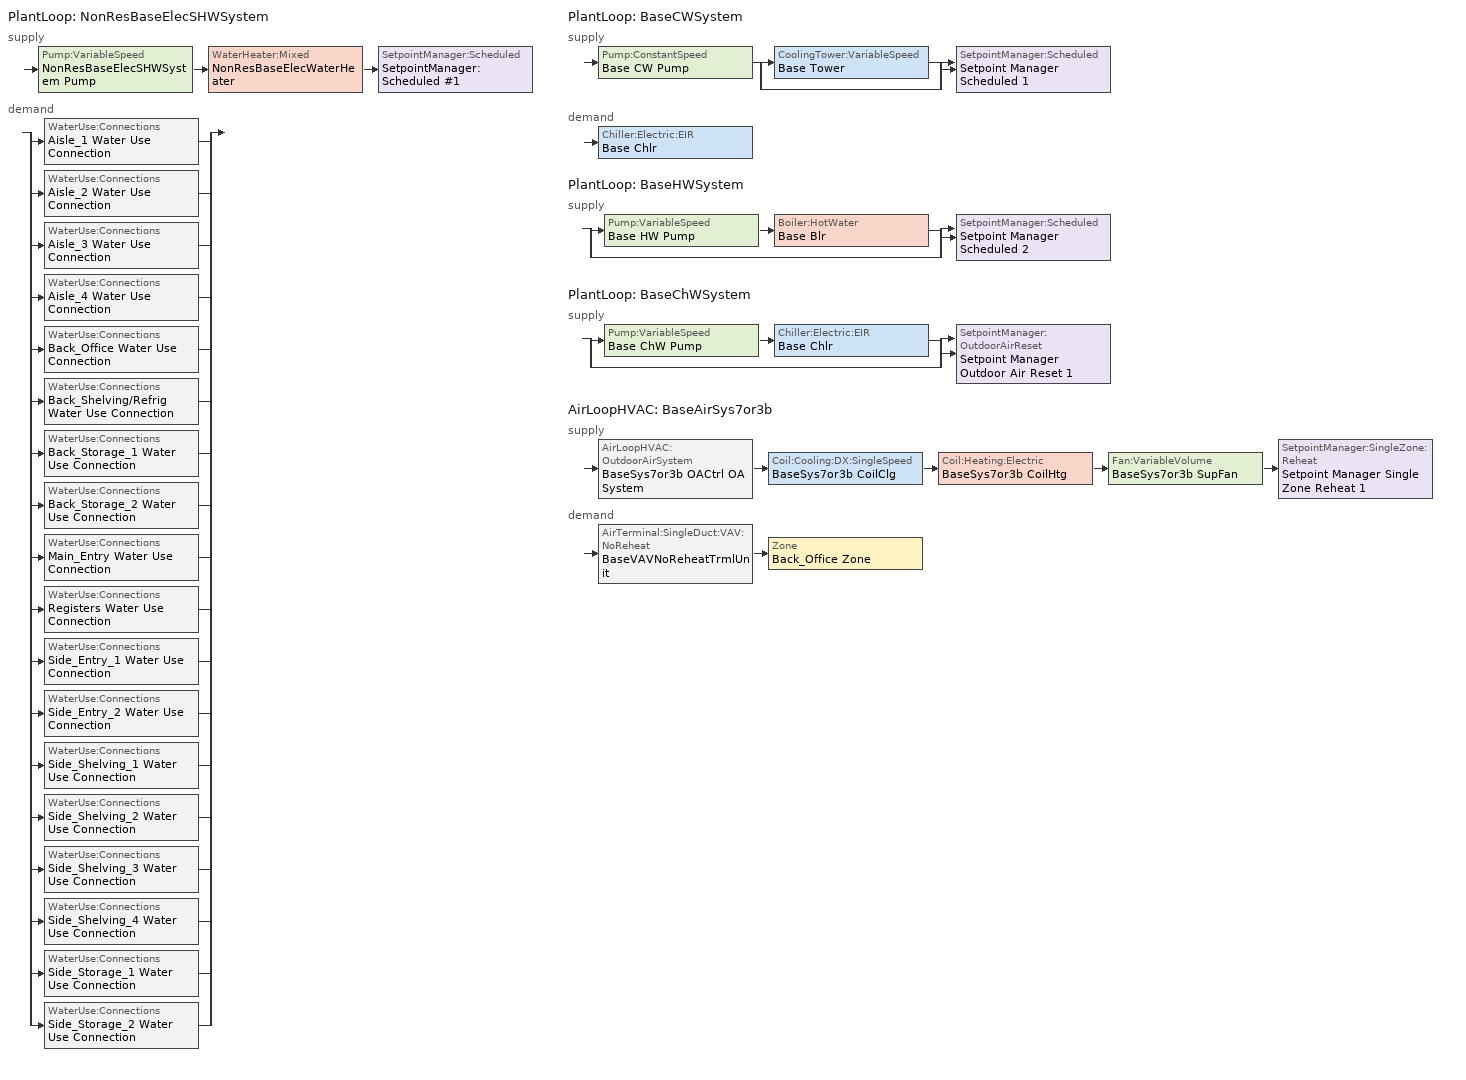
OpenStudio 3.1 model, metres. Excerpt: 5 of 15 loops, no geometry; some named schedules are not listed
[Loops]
PlantLoop 'NonResBaseElecSHWSystem'
 supply: Pump:VariableSpeed 'NonResBaseElecSHWSystem Pump' > WaterHeater:Mixed 'NonResBaseElecWaterHeater' > SetpointManager:Scheduled 'SetpointManager:Scheduled #1'
 demand: split
  | WaterUse:Connections 'Aisle_1 Water Use Connection'
  | WaterUse:Connections 'Aisle_2 Water Use Connection'
  | WaterUse:Connections 'Aisle_3 Water Use Connection'
  | WaterUse:Connections 'Aisle_4 Water Use Connection'
  | WaterUse:Connections 'Back_Office Water Use Connection'
  | WaterUse:Connections 'Back_Shelving/Refrig Water Use Connection'
  | WaterUse:Connections 'Back_Storage_1 Water Use Connection'
  | WaterUse:Connections 'Back_Storage_2 Water Use Connection'
  | WaterUse:Connections 'Main_Entry Water Use Connection'
  | WaterUse:Connections 'Registers Water Use Connection'
  | WaterUse:Connections 'Side_Entry_1 Water Use Connection'
  | WaterUse:Connections 'Side_Entry_2 Water Use Connection'
  | WaterUse:Connections 'Side_Shelving_1 Water Use Connection'
  | WaterUse:Connections 'Side_Shelving_2 Water Use Connection'
  | WaterUse:Connections 'Side_Shelving_3 Water Use Connection'
  | WaterUse:Connections 'Side_Shelving_4 Water Use Connection'
  | WaterUse:Connections 'Side_Storage_1 Water Use Connection'
  | WaterUse:Connections 'Side_Storage_2 Water Use Connection'
PlantLoop 'BaseCWSystem'
 supply: Pump:ConstantSpeed 'Base CW Pump' > split
  | CoolingTower:VariableSpeed 'Base Tower'
  | bypass
  join > SetpointManager:Scheduled 'Setpoint Manager Scheduled 1'
 demand: Chiller:Electric:EIR 'Base Chlr'
PlantLoop 'BaseHWSystem'
 supply: split
  | Pump:VariableSpeed 'Base HW Pump' > Boiler:HotWater 'Base Blr'
  | bypass
  join > SetpointManager:Scheduled 'Setpoint Manager Scheduled 2'
PlantLoop 'BaseChWSystem'
 supply: split
  | Pump:VariableSpeed 'Base ChW Pump' > Chiller:Electric:EIR 'Base Chlr'
  | bypass
  join > SetpointManager:OutdoorAirReset 'Setpoint Manager Outdoor Air Reset 1'
AirLoopHVAC 'BaseAirSys7or3b'
 supply: AirLoopHVAC:OutdoorAirSystem 'BaseSys7or3b OACtrl OA System' > Coil:Cooling:DX:SingleSpeed 'BaseSys7or3b CoilClg' > Coil:Heating:Electric 'BaseSys7or3b CoilHtg' > Fan:VariableVolume 'BaseSys7or3b SupFan' > SetpointManager:SingleZone:Reheat 'Setpoint Manager Single Zone Reheat 1'
 demand: AirTerminal:SingleDuct:VAV:NoReheat 'BaseVAVNoReheatTrmlUnit' > Zone 'Back_Office Zone'
[Sizing:Zone]
Back_Office Zone: Zone Cooling Design Supply Air Temperature Input Method=TemperatureDifference; Zone Cooling Design Supply Air Temperature {C}=14; Zone Cooling Design Supply Air Temperature Difference {deltaC}=11.1111; Zone Heating Design Supply Air Temperature Input Method=TemperatureDifference; Zone Heating Design Supply Air Temperature {C}=40; Zone Heating Design Supply Air Temperature Difference {deltaC}=13.8889; Zone Cooling Design Supply Air Humidity Ratio {kg-H2O/kg-air}=0.0085; Zone Heating Design Supply Air Humidity Ratio {kg-H2O/kg-air}=0.008; Zone Heating Sizing Factor=1; Zone Cooling Sizing Factor=1; Cooling Design Air Flow Method=DesignDay; Cooling Minimum Air Flow per Zone Floor Area {m3/s-m2}=0; Cooling Minimum Air Flow {m3/s}=0; Cooling Minimum Air Flow Fraction=0; Heating Design Air Flow Method=DesignDayWithLimit; Heating Maximum Air Flow per Zone Floor Area {m3/s-m2}=0; Heating Maximum Air Flow {m3/s}=0; Heating Maximum Air Flow Fraction=0.5; Account for Dedicated Outdoor Air System=No; Dedicated Outdoor Air System Control Strategy=NeutralSupplyAir; Dedicated Outdoor Air Low Setpoint Temperature for Design {C}=autosize; Dedicated Outdoor Air High Setpoint Temperature for Design {C}=autosize
[Zone equipment]
Back_Office Zone: BaseVAVNoReheatTrmlUnit
[PlantLoop] Glycol Concentration=0; Plant Loop Volume {m3}=Autocalculate; Load Distribution Scheme=Optimal
Name | Fluid Type
NonResBaseElecSHWSystem; BaseCWSystem; BaseChWSystem
BaseHWSystem | Water
[Sizing:Plant] Sizing Option=NonCoincident; Zone Timesteps in Averaging Window=1; Coincident Sizing Factor Mode=None
Name | Loop Type | Design Loop Exit Temperature {C} | Loop Design Temperature Difference {deltaC}
NonResBaseElecSHWSystem | Heating | 57.2222 | 44.4444
BaseCWSystem | Condenser | 27.8333 | 5.55556
BaseHWSystem | Heating | 71.1111 | 22.2222
BaseChWSystem | Cooling | 6.66667 | 11.1111
[WaterHeater:Mixed]
NonResBaseElecWaterHeater: Tank Volume {m3}=0.481175; Setpoint Temperature Schedule=NonResBaseElecWaterHeater Setpoint Temp; Deadband Temperature Difference {deltaC}=2; Maximum Temperature Limit {C}=82.22; Heater Control Type=Cycle; Heater Maximum Capacity {W}=37049.2; Heater Fuel Type=Electricity; Heater Thermal Efficiency=1; Off Cycle Parasitic Fuel Consumption Rate {W}=0; Off Cycle Parasitic Heat Fraction to Tank=0.8; On Cycle Parasitic Fuel Consumption Rate {W}=0; Ambient Temperature Indicator=Schedule; Ambient Temperature Schedule=NonResBaseElecWaterHeater Ambient Temperature; Off Cycle Loss Coefficient to Ambient Temperature {W/K}=2.83454; On Cycle Loss Coefficient to Ambient Temperature {W/K}=6; Use Side Effectiveness=1; Source Side Effectiveness=1; Use Side Design Flow Rate {m3/s}=autosize; Source Side Design Flow Rate {m3/s}=autosize; Indirect Water Heating Recovery Time {hr}=1.5; Source Side Flow Control Mode=IndirectHeatPrimarySetpoint
[Pump:VariableSpeed] Rated Pump Head {Pa}=0; Pump Control Type=Intermittent; Skin Loss Radiative Fraction=0.5; Design Power Sizing Method=PowerPerFlowPerPressure; Design Electric Power per Unit Flow Rate {W/(m3/s)}=348701.1; Design Shaft Power per Unit Flow Rate per Unit Head {W-s/m3-Pa}=1.28205; Design Minimum Flow Rate Fraction=0
Name | Motor Efficiency | Coefficient 1 of the Part Load Performance Curve | Coefficient 2 of the Part Load Performance Curve | Coefficient 3 of the Part Load Performance Curve | Coefficient 4 of the Part Load Performance Curve
NonResBaseElecSHWSystem Pump
Base HW Pump; Base ChW Pump | 1 | 0.0273 | -0.1317 | 0.6642 | 0.4445
[SetpointManager:Scheduled] Control Variable=Temperature
Name | Schedule | Setpoint Node or NodeList
SetpointManager:Scheduled #1 | NonResBaseElecSHWSystem Supply Temp Schedule | NonResBaseElecSHWSystem Supply Mixer Outlet Node
Setpoint Manager Scheduled 1 | BaseCWSystem Supply Temp Schedule | BaseCWSystem Supply Mixer Outlet Node
Setpoint Manager Scheduled 2 | BaseHWSystem Supply Temp Schedule | BaseHWSystem Supply Mixer Outlet Node
[WaterUse:Connections] Drain Water Heat Exchanger Type=None; Drain Water Heat Exchanger Destination=Plant
Name | Water Use Equipment Name 1
Aisle_1 Water Use Connection | Aisle_1 Water Use Equipment
Aisle_2 Water Use Connection | Aisle_2 Water Use Equipment
Aisle_3 Water Use Connection | Aisle_3 Water Use Equipment
Aisle_4 Water Use Connection | Aisle_4 Water Use Equipment
Back_Office Water Use Connection | Back_Office Water Use Equipment
Back_Shelving/Refrig Water Use Connection | Back_Shelving/Refrig Water Use Equipment
Back_Storage_1 Water Use Connection | Back_Storage_1 Water Use Equipment
Back_Storage_2 Water Use Connection | Back_Storage_2 Water Use Equipment
Main_Entry Water Use Connection | Main_Entry Water Use Equipment
Registers Water Use Connection | Registers Water Use Equipment
Side_Entry_1 Water Use Connection | Side_Entry_1 Water Use Equipment
Side_Entry_2 Water Use Connection | Side_Entry_2 Water Use Equipment
Side_Shelving_1 Water Use Connection | Side_Shelving_1 Water Use Equipment
Side_Shelving_2 Water Use Connection | Side_Shelving_2 Water Use Equipment
Side_Shelving_3 Water Use Connection | Side_Shelving_3 Water Use Equipment
Side_Shelving_4 Water Use Connection | Side_Shelving_4 Water Use Equipment
Side_Storage_1 Water Use Connection | Side_Storage_1 Water Use Equipment
Side_Storage_2 Water Use Connection | Side_Storage_2 Water Use Equipment
[WaterUse:Equipment:Definition]
Name | Peak Flow Rate {m3/s} | Target Temperature Schedule
Aisle_1 Water Use Definition | 1.77477e-05 | Aisle_1 Target SHW Temp
Aisle_2 Water Use Definition | 1.77477e-05 | Aisle_2 Target SHW Temp
Aisle_3 Water Use Definition | 1.77477e-05 | Aisle_3 Target SHW Temp
Aisle_4 Water Use Definition | 1.77477e-05 | Aisle_4 Target SHW Temp
Back_Office Water Use Definition | 2.83906e-06 | Back_Office Target SHW Temp
Back_Shelving/Refrig Water Use Definition | 7.41458e-05 | Back_Shelving/Refrig Target SHW Temp
Back_Storage_1 Water Use Definition | 2.49837e-06 | Back_Storage_1 Target SHW Temp
Back_Storage_2 Water Use Definition | 2.83906e-06 | Back_Storage_2 Target SHW Temp
Main_Entry Water Use Definition | 2.1294e-05 | Main_Entry Target SHW Temp
Registers Water Use Definition | 2.12973e-05 | Registers Target SHW Temp
Side_Entry_1 Water Use Definition | 2.1294e-05 | Side_Entry_1 Target SHW Temp
Side_Entry_2 Water Use Definition | 2.1294e-05 | Side_Entry_2 Target SHW Temp
Side_Shelving_1 Water Use Definition | 2.3072e-05 | Side_Shelving_1 Target SHW Temp
Side_Shelving_2 Water Use Definition | 2.3072e-05 | Side_Shelving_2 Target SHW Temp
Side_Shelving_3 Water Use Definition | 2.3072e-05 | Side_Shelving_3 Target SHW Temp
Side_Shelving_4 Water Use Definition | 2.3072e-05 | Side_Shelving_4 Target SHW Temp
Side_Storage_1 Water Use Definition | 2.42266e-06 | Side_Storage_1 Target SHW Temp
Side_Storage_2 Water Use Definition | 9.46353e-07 | Side_Storage_2 Target SHW Temp
[WaterUse:Equipment] Flow Rate Fraction Schedule=RetailServiceHotWater
Name | Water Use Equipment Definition
Aisle_1 Water Use Equipment | Aisle_1 Water Use Definition
Aisle_2 Water Use Equipment | Aisle_2 Water Use Definition
Aisle_3 Water Use Equipment | Aisle_3 Water Use Definition
Aisle_4 Water Use Equipment | Aisle_4 Water Use Definition
Back_Office Water Use Equipment | Back_Office Water Use Definition
Back_Shelving/Refrig Water Use Equipment | Back_Shelving/Refrig Water Use Definition
Back_Storage_1 Water Use Equipment | Back_Storage_1 Water Use Definition
Back_Storage_2 Water Use Equipment | Back_Storage_2 Water Use Definition
Main_Entry Water Use Equipment | Main_Entry Water Use Definition
Registers Water Use Equipment | Registers Water Use Definition
Side_Entry_1 Water Use Equipment | Side_Entry_1 Water Use Definition
Side_Entry_2 Water Use Equipment | Side_Entry_2 Water Use Definition
Side_Shelving_1 Water Use Equipment | Side_Shelving_1 Water Use Definition
Side_Shelving_2 Water Use Equipment | Side_Shelving_2 Water Use Definition
Side_Shelving_3 Water Use Equipment | Side_Shelving_3 Water Use Definition
Side_Shelving_4 Water Use Equipment | Side_Shelving_4 Water Use Definition
Side_Storage_1 Water Use Equipment | Side_Storage_1 Water Use Definition
Side_Storage_2 Water Use Equipment | Side_Storage_2 Water Use Definition
[CoolingTower:VariableSpeed]
Base Tower: Model Type=CoolToolsCrossFlow; Design Inlet Air Wet-Bulb Temperature {C}=22.2778; Design Approach Temperature {deltaC}=5.55556; Design Range Temperature {deltaC}=5.55556; Design Water Flow Rate {m3/s}=autosize; Design Air Flow Rate {m3/s}=autosize; Design Fan Power {W}=autosize; Fan Power Ratio Function of Air Flow Rate Ratio Curve=Cooling Tower Variable Speed 1 Fan Power Ratio Curve; Minimum Air Flow Rate Ratio=0.5; Fraction of Tower Capacity in Free Convection Regime=0.125; Basin Heater Capacity {W/K}=0; Basin Heater Setpoint Temperature {C}=2; Evaporation Loss Mode=SaturatedExit; Evaporation Loss Factor {percent/K}=0.2; Drift Loss Percent {percent}=0.008; Blowdown Calculation Mode=ConcentrationRatio; Blowdown Concentration Ratio=3; Number of Cells=1; Sizing Factor=1
[Pump:ConstantSpeed]
Base CW Pump: Rated Flow Rate {m3/s}=autosize; Rated Pump Head {Pa}=0; Rated Power Consumption {W}=autosize; Motor Efficiency=1; Fraction of Motor Inefficiencies to Fluid Stream=0; Pump Control Type=Intermittent; Design Power Sizing Method=PowerPerFlowPerPressure; Design Electric Power per Unit Flow Rate {W/(m3/s)}=348701.1; Design Shaft Power per Unit Flow Rate per Unit Head {W-s/m3-Pa}=1.28205
[Boiler:HotWater]
Base Blr: Fuel Type=NaturalGas; Nominal Thermal Efficiency=0.9; Efficiency Curve Temperature Evaluation Variable=EnteringBoiler; Normalized Boiler Efficiency Curve=BlrHWCondBlrFIRRatio_fQRatioTewtSI; Water Outlet Upper Temperature Limit {C}=99; Boiler Flow Mode=LeavingSetpointModulated; Parasitic Electric Load {W}=0; Sizing Factor=1
[Chiller:Electric:EIR]
Base Chlr: Reference Capacity {W}=Autosize; Reference COP {W/W}=5.06043; Reference Entering Condenser Fluid Temperature {C}=27.8333; Reference Chilled Water Flow Rate {m3/s}=Autosize; Cooling Capacity Function of Temperature Curve=ChlrWtrCentPathBGtEql600tonQRatio_fTchwsTcwsSI; Electric Input to Cooling Output Ratio Function of Temperature Curve=ChlrWtrCentPathBGtEql600tonEIRRatio_fTchwsTcwsSI; Electric Input to Cooling Output Ratio Function of Part Load Ratio Curve=ChlrWtrCentPathBGtEql600tonEIRRatio_fQRatio; Minimum Part Load Ratio=0.15; Minimum Unloading Ratio=0.15; Condenser Type=WaterCooled; Chiller Flow Mode=LeavingSetpointModulated; Design Heat Recovery Water Flow Rate {m3/s}=Autosize; Sizing Factor=1; Basin Heater Capacity {W/K}=0; Basin Heater Setpoint Temperature {C}=10; Condenser Heat Recovery Relative Capacity Fraction=1
[SetpointManager:OutdoorAirReset]
Setpoint Manager Outdoor Air Reset 1: Control Variable=Temperature; Setpoint at Outdoor Low Temperature {C}=12.2222; Outdoor Low Temperature {C}=15.5556; Setpoint at Outdoor High Temperature {C}=6.66667; Outdoor High Temperature {C}=26.6667; Setpoint Node or NodeList=BaseChWSystem Supply Mixer Outlet Node
[AirLoopHVAC]
BaseAirSys7or3b: Availability Schedule=RetailHVACAvail; Design Supply Air Flow Rate {m3/s}=autosize; Design Return Air Flow Fraction of Supply Air Flow=1
[Sizing:System]
BaseAirSys7or3b: Type of Load to Size On=Sensible; Design Outdoor Air Flow Rate {m3/s}=Autosize; Central Heating Maximum System Air Flow Ratio=0.5; Preheat Design Temperature {C}=5.68434e-14; Preheat Design Humidity Ratio {kg-H2O/kg-Air}=0; Precool Design Temperature {C}=5.68434e-14; Precool Design Humidity Ratio {kg-H2O/kg-Air}=0; Central Cooling Design Supply Air Temperature {C}=12.7778; Central Heating Design Supply Air Temperature {C}=35; Sizing Option=NonCoincident; 100% Outdoor Air in Cooling=No; 100% Outdoor Air in Heating=No; Central Cooling Design Supply Air Humidity Ratio {kg-H2O/kg-Air}=0.0085; Central Heating Design Supply Air Humidity Ratio {kg-H2O/kg-Air}=0.008; Cooling Design Air Flow Method=DesignDay; Cooling Design Air Flow Rate {m3/s}=0; Heating Design Air Flow Method=DesignDay; Heating Design Air Flow Rate {m3/s}=0; System Outdoor Air Method=ZoneSum; Zone Maximum Outdoor Air Fraction=1; Cooling Supply Air Flow Rate Per Floor Area {m3/s-m2}=0.00996765; Cooling Fraction of Autosized Cooling Supply Air Flow Rate=1; Cooling Supply Air Flow Rate Per Unit Cooling Capacity {m3/s-W}=3.94755e-05; Heating Supply Air Flow Rate Per Floor Area {m3/s-m2}=0.00996765; Heating Fraction of Autosized Heating Supply Air Flow Rate=1; Heating Fraction of Autosized Cooling Supply Air Flow Rate=1; Heating Supply Air Flow Rate Per Unit Heating Capacity {m3/s-W}=3.15882e-05; Cooling Design Capacity Method=CoolingDesignCapacity; Cooling Design Capacity {W}=autosize; Cooling Design Capacity Per Floor Area {W/m2}=234.7; Fraction of Autosized Cooling Design Capacity=1; Heating Design Capacity Method=HeatingDesignCapacity; Heating Design Capacity {W}=autosize; Heating Design Capacity Per Floor Area {W/m2}=157; Fraction of Autosized Heating Design Capacity=1; Central Cooling Capacity Control Method=OnOff
[Fan:VariableVolume]
BaseSys7or3b SupFan: Availability Schedule=Always On Discrete; Fan Total Efficiency=1; Pressure Rise {Pa}=0; Maximum Flow Rate {m3/s}=Autosize; Fan Power Minimum Flow Rate Input Method=FixedFlowRate; Fan Power Minimum Flow Fraction=0; Fan Power Minimum Air Flow Rate {m3/s}=0; Motor Efficiency=1; Motor In Airstream Fraction=1; Fan Power Coefficient 1=0.027828; Fan Power Coefficient 2=0.026583; Fan Power Coefficient 3=-0.087069; Fan Power Coefficient 4=1.03092; Fan Power Coefficient 5=0
[Coil:Heating:Electric]
BaseSys7or3b CoilHtg: Availability Schedule=Always On Discrete
[Coil:Cooling:DX:SingleSpeed]
BaseSys7or3b CoilClg: Availability Schedule=Always On Discrete; Rated Total Cooling Capacity {W}=autosize; Rated Sensible Heat Ratio=autosize; Rated COP {W/W}=3; Rated Air Flow Rate {m3/s}=autosize; Rated Evaporator Fan Power Per Volume Flow Rate {W/(m3/s)}=773.3; Total Cooling Capacity Function of Temperature Curve=CoilClgDXQRatio_fTwbToadbSI; Total Cooling Capacity Function of Flow Fraction Curve=CoilClgDXSnglQRatio_fCFMRatio; Energy Input Ratio Function of Temperature Curve=CoilClgDXEIRRatio_fTwbToadbSI; Energy Input Ratio Function of Flow Fraction Curve=CoilClgDXSnglEIRRatio_fCFMRatio; Part Load Fraction Correlation Curve=CoilClgDXEIRRatio_fQFrac; Minimum Outdoor Dry-Bulb Temperature for Compressor Operation {C}=-25; Condenser Type=AirCooled; Evaporative Condenser Effectiveness=0; Evaporative Condenser Air Flow Rate {m3/s}=Autosize; Evaporative Condenser Pump Rated Power Consumption {W}=Autosize; Crankcase Heater Capacity {W}=0; Maximum Outdoor Dry-Bulb Temperature for Crankcase Heater Operation {C}=0; Basin Heater Capacity {W/K}=0; Basin Heater Setpoint Temperature {C}=10
[Controller:OutdoorAir]
BaseSys7or3b OACtrl: Minimum Outdoor Air Flow Rate {m3/s}=0; Maximum Outdoor Air Flow Rate {m3/s}=Autosize; Economizer Control Type=NoEconomizer; Economizer Control Action Type=ModulateFlow; Economizer Maximum Limit Enthalpy {J/kg}=64000; Lockout Type=NoLockout; Minimum Limit Type=FixedMinimum; Minimum Outdoor Air Schedule=BaseSys7or3b OACtrl Schedule; Controller Mechanical Ventilation=BaseSys7or3b OACtrl Mech Vent Controller; High Humidity Control=No; Heat Recovery Bypass Control Type=BypassWhenOAFlowGreaterThanMinimum
[Controller:MechanicalVentilation]
BaseSys7or3b OACtrl Mech Vent Controller: Availability Schedule=Always On Discrete; System Outdoor Air Method=ZoneSum
[AirLoopHVAC:OutdoorAirSystem]
BaseSys7or3b OACtrl OA System: Controller=BaseSys7or3b OACtrl
[SetpointManager:SingleZone:Reheat]
Setpoint Manager Single Zone Reheat 1: Minimum Supply Air Temperature {C}=12.7778; Maximum Supply Air Temperature {C}=35; Control Zone=Back_Office Zone; Setpoint Node or NodeList=BaseSys7or3b SupFan Outlet Node
[AirTerminal:SingleDuct:VAV:NoReheat]
BaseVAVNoReheatTrmlUnit: Availability Schedule=Always On Discrete; Maximum Air Flow Rate {m3/s}=autosize; Zone Minimum Air Flow Input Method=FixedFlowRate; Constant Minimum Air Flow Fraction=0.3; Fixed Minimum Air Flow Rate {m3/s}=0.212376; Control For Outdoor Air=No
[Curve:Biquadratic]
Name | Coefficient1 Constant | Coefficient2 x | Coefficient3 x**2 | Coefficient4 y | Coefficient5 y**2 | Coefficient6 x*y | Minimum Value of x | Maximum Value of x | Minimum Value of y | Maximum Value of y | Minimum Curve Output | Maximum Curve Output
CoilClgDXQRatio_fTwbToadbSI | 0.86779 | 0.014245 | 0.000554 | -0.007569 | 3.2e-05 | -0.000191 | 13.89 | 25 | 23.89 | 46.11 | 0.77 | 1.29
CoilClgDXEIRRatio_fTwbToadbSI | 0.116709 | 0.028458 | -0.000411 | 0.021422 | 0.000162 | -0.00068 | 13.89 | 25 | 23.89 | 46.11 | 0.77 | 1.33
BlrHWCondBlrFIRRatio_fQRatioTewtSI | 1.19381 | -0.110825 | 0.039514 | -0.006371 | 3.8e-05 | 0.00083 | 0.1 | 1 | 15.56 | 71.1 | 0.93 | 1.05
ChlrWtrCentPathBGtEql600tonQRatio_fTchwsTcwsSI | 0.854454 | 0.042526 | -0.000185 | 0.011697 | -0.000497 | -0.000412 | 4.44 | 12.22 | 15.56 | 29.44 | 0.9 | 1.33
ChlrWtrCentPathBGtEql600tonEIRRatio_fTchwsTcwsSI | 0.737625 | 0.001456 | -0.000223 | 0.007116 | 0.000267 | -0.000735 | 4.44 | 12.22 | 15.56 | 29.44 | 0.76 | 1.08
[Curve:Cubic] Maximum Value of x=1
Name | Coefficient1 Constant | Coefficient2 x | Coefficient3 x**2 | Coefficient4 x**3 | Minimum Value of x | Minimum Curve Output | Maximum Curve Output
CoilClgDXEIRRatio_fQFrac | 0 | 5.1091 | -8.5515 | 4.4744 | 0.7 | 0.92 | 1
Cooling Tower Variable Speed 1 Fan Power Ratio Curve | -0.0093 | 0.0512 | -0.0838 | 1.0419 | 0.15
[Curve:Quadratic] Maximum Value of x=100
Name | Coefficient1 Constant | Coefficient2 x | Coefficient3 x**2 | Minimum Value of x | Minimum Curve Output
CoilClgDXSnglQRatio_fCFMRatio | 0.8 | 0.2 | 0 | 0 | 0.8
CoilClgDXSnglEIRRatio_fCFMRatio | 1.156 | -0.1816 | 0.0256 | 0
ChlrWtrCentPathBGtEql600tonEIRRatio_fQRatio | 0.107426 | 0.156775 | 0.739345 | 0.1 | 0.13
[Schedule:Day]
Schedule:Day #2: 24, 0, 20
Schedule:Day #5; Schedule:Day #6: 24, 0, 57.2222
Schedule Day 1: 24, 0, 21.1111
Schedule Day 2: 24, 0, 71.1111
[Schedule:Week]
RetailServiceHotWaterWk: RetailServiceHotWaterSun, RetailServiceHotWaterWD, RetailServiceHotWaterWD, RetailServiceHotWaterWD, RetailServiceHotWaterWD, RetailServiceHotWaterWD, RetailServiceHotWaterSat, RetailServiceHotWaterSun, OnDay, OffDay, RetailServiceHotWaterSun, RetailServiceHotWaterSun
RetailHVACAvailWk: RetailHVACAvailSun, RetailHVACAvailWD, RetailHVACAvailWD, RetailHVACAvailWD, RetailHVACAvailWD, RetailHVACAvailWD, RetailHVACAvailSat, RetailHVACAvailSun, AllOnHVACAvailDay, AllOnHVACAvailDay, RetailHVACAvailSun, RetailHVACAvailSun
[Schedule:Year]
RetailServiceHotWater: 12, 31, RetailServiceHotWaterWk
RetailHVACAvail: 12, 31, RetailHVACAvailWk
BaseSys7or3b OACtrl Schedule: 12, 31, BaseSys7or3b OACtrl Schedule Week 1
[Schedule:Ruleset]
Name | Default Day Schedule
NonResBaseElecWaterHeater Ambient Temperature | Schedule:Day #2
NonResBaseElecWaterHeater Setpoint Temp | Schedule:Day #5
NonResBaseElecSHWSystem Supply Temp Schedule | Schedule:Day #6
Aisle_1 Target SHW Temp | Schedule:Day #7
Aisle_2 Target SHW Temp | Schedule:Day #9
Aisle_3 Target SHW Temp | Schedule:Day #11
Aisle_4 Target SHW Temp | Schedule:Day #13
Back_Office Target SHW Temp | Schedule:Day #15
Back_Shelving/Refrig Target SHW Temp | Schedule:Day #17
Back_Storage_1 Target SHW Temp | Schedule:Day #19
Back_Storage_2 Target SHW Temp | Schedule:Day #21
Main_Entry Target SHW Temp | Schedule:Day #23
Registers Target SHW Temp | Schedule:Day #25
Side_Entry_1 Target SHW Temp | Schedule:Day #29
Side_Entry_2 Target SHW Temp | Schedule:Day #31
Side_Shelving_1 Target SHW Temp | Schedule:Day #33
Side_Shelving_2 Target SHW Temp | Schedule:Day #35
Side_Shelving_3 Target SHW Temp | Schedule:Day #37
Side_Shelving_4 Target SHW Temp | Schedule:Day #39
Side_Storage_1 Target SHW Temp | Schedule:Day #41
Side_Storage_2 Target SHW Temp | Schedule:Day #43
BaseCWSystem Supply Temp Schedule | Schedule Day 1
BaseHWSystem Supply Temp Schedule | Schedule Day 2
[Schedule:Constant]
Always On Discrete: Value=1
